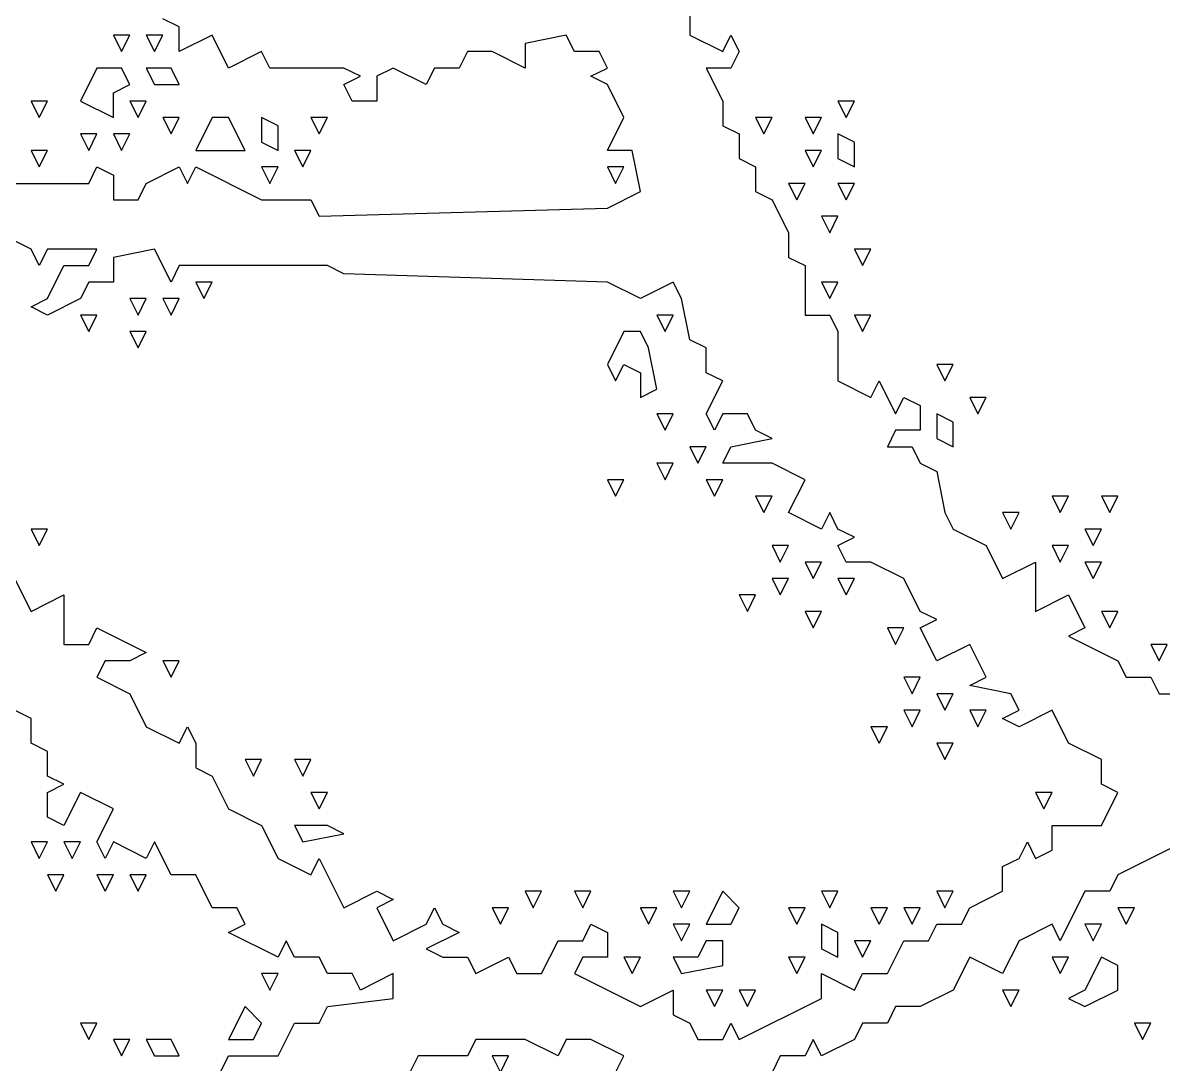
# Model space of a CAD drawing. Extents: x 2 to 124, y 0 to 170.
# Drawn here: x 51.35 to 62.5, y 83.31 to 93.49 of the extents above; entities that cross this region are included whole.
import ezdxf

# ---------------------------------------------------------------- set-up
doc = ezdxf.new("R2010")
doc.units = 0
doc.layers.add('Layer0', color=7, linetype='Continuous')

msp = doc.modelspace()

# ---------------------------------------------------------------- linework, layer by layer
at = {"layer": 'Layer0', "color": 5, "linetype": 'CONTINUOUS'}
for p, q in [((57.87405, 93.61269, 0.1), (57.87405, 93.37121, 0.1)), ((52.88352, 93.4517, 0.1), (52.72254, 93.5322, 0.1)), ((52.88352, 93.21023, 0.1), (52.88352, 93.4517, 0.1)), ((52.23958, 93.37121, 0.1), (52.32008, 93.21023, 0.1)), ((52.40057, 93.37121, 0.1), (52.23958, 93.37121, 0.1)), ((52.32008, 93.21023, 0.1), (52.40057, 93.37121, 0.1)), ((52.56155, 93.37121, 0.1), (52.64205, 93.21023, 0.1)), ((52.72254, 93.37121, 0.1), (52.56155, 93.37121, 0.1)), ((52.64205, 93.21023, 0.1), (52.72254, 93.37121, 0.1)), ((53.20549, 93.37121, 0.1), (52.88352, 93.21023, 0.1)), ((53.36648, 93.04924, 0.1), (53.20549, 93.37121, 0.1)), ((56.66667, 93.37121, 0.1), (56.2642, 93.29072, 0.1)), ((56.74716, 93.21023, 0.1), (56.66667, 93.37121, 0.1)), ((57.87405, 93.37121, 0.1), (58.19602, 93.21023, 0.1)), ((58.19602, 93.21023, 0.1), (58.27652, 93.37121, 0.1)), ((58.27652, 93.37121, 0.1), (58.35701, 93.21023, 0.1)), ((53.68845, 93.21023, 0.1), (53.36648, 93.04924, 0.1)), ((53.76894, 93.04924, 0.1), (53.68845, 93.21023, 0.1)), ((55.70076, 93.21023, 0.1), (55.62027, 93.04924, 0.1)), ((55.94223, 93.21023, 0.1), (55.70076, 93.21023, 0.1)), ((56.2642, 93.04924, 0.1), (55.94223, 93.21023, 0.1)), ((56.2642, 93.29072, 0.1), (56.2642, 93.04924, 0.1)), ((56.98864, 93.21023, 0.1), (56.74716, 93.21023, 0.1)), ((57.06913, 93.04924, 0.1), (56.98864, 93.21023, 0.1)), ((58.35701, 93.21023, 0.1), (58.27652, 93.04924, 0.1)), ((52.0786, 93.04924, 0.1), (51.91761, 92.72727, 0.1)), ((52.32008, 93.04924, 0.1), (52.0786, 93.04924, 0.1)), ((52.40057, 92.88826, 0.1), (52.32008, 93.04924, 0.1)), ((52.56155, 93.04924, 0.1), (52.64205, 92.88826, 0.1)), ((52.80303, 93.04924, 0.1), (52.56155, 93.04924, 0.1)), ((52.88352, 92.88826, 0.1), (52.80303, 93.04924, 0.1)), ((54.49337, 93.04924, 0.1), (53.76894, 93.04924, 0.1)), ((54.65436, 92.96875, 0.1), (54.49337, 93.04924, 0.1)), ((54.97633, 93.04924, 0.1), (54.81534, 92.96875, 0.1)), ((55.2983, 92.88826, 0.1), (54.97633, 93.04924, 0.1)), ((55.37879, 93.04924, 0.1), (55.2983, 92.88826, 0.1)), ((55.62027, 93.04924, 0.1), (55.37879, 93.04924, 0.1)), ((56.90814, 92.96875, 0.1), (57.06913, 93.04924, 0.1)), ((58.27652, 93.04924, 0.1), (58.03504, 93.04924, 0.1)), ((58.03504, 93.04924, 0.1), (58.19602, 92.72727, 0.1)), ((52.23958, 92.80777, 0.1), (52.40057, 92.88826, 0.1)), ((52.64205, 92.88826, 0.1), (52.88352, 92.88826, 0.1)), ((54.49337, 92.88826, 0.1), (54.65436, 92.96875, 0.1)), ((54.57386, 92.72727, 0.1), (54.49337, 92.88826, 0.1)), ((54.81534, 92.96875, 0.1), (54.81534, 92.72727, 0.1)), ((57.06913, 92.88826, 0.1), (56.90814, 92.96875, 0.1)), ((57.23011, 92.56629, 0.1), (57.06913, 92.88826, 0.1)), ((52.23958, 92.56629, 0.1), (52.23958, 92.80777, 0.1)), ((51.43466, 92.72727, 0.1), (51.51515, 92.56629, 0.1)), ((51.59564, 92.72727, 0.1), (51.43466, 92.72727, 0.1)), ((51.51515, 92.56629, 0.1), (51.59564, 92.72727, 0.1)), ((51.91761, 92.72727, 0.1), (52.23958, 92.56629, 0.1)), ((52.40057, 92.72727, 0.1), (52.48106, 92.56629, 0.1)), ((52.56155, 92.72727, 0.1), (52.40057, 92.72727, 0.1)), ((52.48106, 92.56629, 0.1), (52.56155, 92.72727, 0.1)), ((54.81534, 92.72727, 0.1), (54.57386, 92.72727, 0.1)), ((58.19602, 92.72727, 0.1), (58.19602, 92.4858, 0.1)), ((59.32292, 92.72727, 0.1), (59.40341, 92.56629, 0.1)), ((59.4839, 92.72727, 0.1), (59.32292, 92.72727, 0.1)), ((59.40341, 92.56629, 0.1), (59.4839, 92.72727, 0.1)), ((52.72254, 92.56629, 0.1), (52.80303, 92.4053, 0.1)), ((52.88352, 92.56629, 0.1), (52.72254, 92.56629, 0.1)), ((52.80303, 92.4053, 0.1), (52.88352, 92.56629, 0.1)), ((53.20549, 92.56629, 0.1), (53.04451, 92.24432, 0.1)), ((53.36648, 92.56629, 0.1), (53.20549, 92.56629, 0.1)), ((53.52746, 92.24432, 0.1), (53.36648, 92.56629, 0.1)), ((53.68845, 92.56629, 0.1), (53.68845, 92.32481, 0.1)), ((53.84943, 92.4858, 0.1), (53.68845, 92.56629, 0.1)), ((54.1714, 92.56629, 0.1), (54.25189, 92.4053, 0.1)), ((54.33239, 92.56629, 0.1), (54.1714, 92.56629, 0.1)), ((54.25189, 92.4053, 0.1), (54.33239, 92.56629, 0.1)), ((57.06913, 92.24432, 0.1), (57.23011, 92.56629, 0.1)), ((58.51799, 92.56629, 0.1), (58.59848, 92.4053, 0.1)), ((58.67898, 92.56629, 0.1), (58.51799, 92.56629, 0.1)), ((58.59848, 92.4053, 0.1), (58.67898, 92.56629, 0.1)), ((59.00095, 92.56629, 0.1), (59.08144, 92.4053, 0.1)), ((59.16193, 92.56629, 0.1), (59.00095, 92.56629, 0.1)), ((59.08144, 92.4053, 0.1), (59.16193, 92.56629, 0.1)), ((53.84943, 92.24432, 0.1), (53.84943, 92.4858, 0.1)), ((58.19602, 92.4858, 0.1), (58.35701, 92.4053, 0.1)), ((51.91761, 92.4053, 0.1), (51.99811, 92.24432, 0.1)), ((52.0786, 92.4053, 0.1), (51.91761, 92.4053, 0.1)), ((51.99811, 92.24432, 0.1), (52.0786, 92.4053, 0.1)), ((52.23958, 92.4053, 0.1), (52.32008, 92.24432, 0.1)), ((52.40057, 92.4053, 0.1), (52.23958, 92.4053, 0.1)), ((52.32008, 92.24432, 0.1), (52.40057, 92.4053, 0.1)), ((53.68845, 92.32481, 0.1), (53.84943, 92.24432, 0.1)), ((58.35701, 92.4053, 0.1), (58.35701, 92.16383, 0.1)), ((59.32292, 92.4053, 0.1), (59.32292, 92.16383, 0.1)), ((59.4839, 92.32481, 0.1), (59.32292, 92.4053, 0.1)), ((59.4839, 92.08333, 0.1), (59.4839, 92.32481, 0.1)), ((51.43466, 92.24432, 0.1), (51.51515, 92.08333, 0.1)), ((51.59564, 92.24432, 0.1), (51.43466, 92.24432, 0.1)), ((51.51515, 92.08333, 0.1), (51.59564, 92.24432, 0.1)), ((53.04451, 92.24432, 0.1), (53.52746, 92.24432, 0.1)), ((54.01042, 92.24432, 0.1), (54.09091, 92.08333, 0.1)), ((54.1714, 92.24432, 0.1), (54.01042, 92.24432, 0.1)), ((54.09091, 92.08333, 0.1), (54.1714, 92.24432, 0.1)), ((57.31061, 92.24432, 0.1), (57.06913, 92.24432, 0.1)), ((57.3911, 91.84186, 0.1), (57.31061, 92.24432, 0.1)), ((59.00095, 92.24432, 0.1), (59.08144, 92.08333, 0.1)), ((59.16193, 92.24432, 0.1), (59.00095, 92.24432, 0.1)), ((59.08144, 92.08333, 0.1), (59.16193, 92.24432, 0.1)), ((58.35701, 92.16383, 0.1), (58.51799, 92.08333, 0.1)), ((59.32292, 92.16383, 0.1), (59.4839, 92.08333, 0.1)), ((51.99811, 91.92235, 0.1), (52.0786, 92.08333, 0.1)), ((52.0786, 92.08333, 0.1), (52.23958, 92.00284, 0.1)), ((52.23958, 92.00284, 0.1), (52.23958, 91.76136, 0.1)), ((52.56155, 91.92235, 0.1), (52.88352, 92.08333, 0.1)), ((52.88352, 92.08333, 0.1), (52.96402, 91.92235, 0.1)), ((52.96402, 91.92235, 0.1), (53.04451, 92.08333, 0.1)), ((53.04451, 92.08333, 0.1), (53.68845, 91.76136, 0.1)), ((53.68845, 92.08333, 0.1), (53.76894, 91.92235, 0.1)), ((53.84943, 92.08333, 0.1), (53.68845, 92.08333, 0.1)), ((53.76894, 91.92235, 0.1), (53.84943, 92.08333, 0.1)), ((57.06913, 92.08333, 0.1), (57.14962, 91.92235, 0.1)), ((57.23011, 92.08333, 0.1), (57.06913, 92.08333, 0.1)), ((57.14962, 91.92235, 0.1), (57.23011, 92.08333, 0.1)), ((58.51799, 92.08333, 0.1), (58.51799, 91.84186, 0.1)), ((51.0322, 91.92235, 0.1), (51.99811, 91.92235, 0.1)), ((52.48106, 91.76136, 0.1), (52.56155, 91.92235, 0.1)), ((58.83996, 91.92235, 0.1), (58.92045, 91.76136, 0.1)), ((59.00095, 91.92235, 0.1), (58.83996, 91.92235, 0.1)), ((58.92045, 91.76136, 0.1), (59.00095, 91.92235, 0.1)), ((59.32292, 91.92235, 0.1), (59.40341, 91.76136, 0.1)), ((59.4839, 91.92235, 0.1), (59.32292, 91.92235, 0.1)), ((59.40341, 91.76136, 0.1), (59.4839, 91.92235, 0.1)), ((52.23958, 91.76136, 0.1), (52.48106, 91.76136, 0.1)), ((53.68845, 91.76136, 0.1), (54.1714, 91.76136, 0.1)), ((54.1714, 91.76136, 0.1), (54.25189, 91.60038, 0.1)), ((57.06913, 91.68087, 0.1), (57.3911, 91.84186, 0.1)), ((58.51799, 91.84186, 0.1), (58.67898, 91.76136, 0.1)), ((58.67898, 91.76136, 0.1), (58.83996, 91.43939, 0.1)), ((54.25189, 91.60038, 0.1), (57.06913, 91.68087, 0.1)), ((59.16193, 91.60038, 0.1), (59.24242, 91.43939, 0.1)), ((59.32292, 91.60038, 0.1), (59.16193, 91.60038, 0.1)), ((59.24242, 91.43939, 0.1), (59.32292, 91.60038, 0.1)), ((51.43466, 91.27841, 0.1), (51.11269, 91.43939, 0.1)), ((58.83996, 91.43939, 0.1), (58.83996, 91.19792, 0.1)), ((51.51515, 91.11742, 0.1), (51.43466, 91.27841, 0.1)), ((51.59564, 91.27841, 0.1), (51.51515, 91.11742, 0.1)), ((52.0786, 91.27841, 0.1), (51.59564, 91.27841, 0.1)), ((51.99811, 91.11742, 0.1), (52.0786, 91.27841, 0.1)), ((52.64205, 91.27841, 0.1), (52.23958, 91.19792, 0.1)), ((52.23958, 91.19792, 0.1), (52.23958, 90.95644, 0.1)), ((52.80303, 90.95644, 0.1), (52.64205, 91.27841, 0.1)), ((58.83996, 91.19792, 0.1), (59.00095, 91.11742, 0.1)), ((59.4839, 91.27841, 0.1), (59.56439, 91.11742, 0.1)), ((59.64489, 91.27841, 0.1), (59.4839, 91.27841, 0.1)), ((59.56439, 91.11742, 0.1), (59.64489, 91.27841, 0.1)), ((51.59564, 90.79545, 0.1), (51.75663, 91.11742, 0.1)), ((51.75663, 91.11742, 0.1), (51.99811, 91.11742, 0.1)), ((52.88352, 91.11742, 0.1), (52.80303, 90.95644, 0.1)), ((54.33239, 91.11742, 0.1), (52.88352, 91.11742, 0.1)), ((54.49337, 91.03693, 0.1), (54.33239, 91.11742, 0.1)), ((59.00095, 91.11742, 0.1), (59.00095, 90.63447, 0.1)), ((57.06913, 90.95644, 0.1), (54.49337, 91.03693, 0.1)), ((51.99811, 90.95644, 0.1), (51.91761, 90.79545, 0.1)), ((52.23958, 90.95644, 0.1), (51.99811, 90.95644, 0.1)), ((53.04451, 90.95644, 0.1), (53.125, 90.79545, 0.1)), ((53.20549, 90.95644, 0.1), (53.04451, 90.95644, 0.1)), ((53.125, 90.79545, 0.1), (53.20549, 90.95644, 0.1)), ((57.3911, 90.79545, 0.1), (57.06913, 90.95644, 0.1)), ((57.71307, 90.95644, 0.1), (57.3911, 90.79545, 0.1)), ((57.79356, 90.79545, 0.1), (57.71307, 90.95644, 0.1)), ((59.16193, 90.95644, 0.1), (59.24242, 90.79545, 0.1)), ((59.32292, 90.95644, 0.1), (59.16193, 90.95644, 0.1)), ((59.24242, 90.79545, 0.1), (59.32292, 90.95644, 0.1)), ((51.43466, 90.71496, 0.1), (51.59564, 90.79545, 0.1)), ((51.91761, 90.79545, 0.1), (51.59564, 90.63447, 0.1)), ((52.40057, 90.79545, 0.1), (52.48106, 90.63447, 0.1)), ((52.56155, 90.79545, 0.1), (52.40057, 90.79545, 0.1)), ((52.48106, 90.63447, 0.1), (52.56155, 90.79545, 0.1)), ((52.72254, 90.79545, 0.1), (52.80303, 90.63447, 0.1)), ((52.88352, 90.79545, 0.1), (52.72254, 90.79545, 0.1)), ((52.80303, 90.63447, 0.1), (52.88352, 90.79545, 0.1)), ((57.87405, 90.39299, 0.1), (57.79356, 90.79545, 0.1)), ((51.59564, 90.63447, 0.1), (51.43466, 90.71496, 0.1)), ((51.91761, 90.63447, 0.1), (51.99811, 90.47348, 0.1)), ((52.0786, 90.63447, 0.1), (51.91761, 90.63447, 0.1)), ((51.99811, 90.47348, 0.1), (52.0786, 90.63447, 0.1)), ((57.55208, 90.63447, 0.1), (57.63258, 90.47348, 0.1)), ((57.71307, 90.63447, 0.1), (57.55208, 90.63447, 0.1)), ((57.63258, 90.47348, 0.1), (57.71307, 90.63447, 0.1)), ((59.00095, 90.63447, 0.1), (59.24242, 90.63447, 0.1)), ((59.24242, 90.63447, 0.1), (59.32292, 90.47348, 0.1)), ((59.4839, 90.63447, 0.1), (59.56439, 90.47348, 0.1)), ((59.64489, 90.63447, 0.1), (59.4839, 90.63447, 0.1)), ((59.56439, 90.47348, 0.1), (59.64489, 90.63447, 0.1)), ((52.40057, 90.47348, 0.1), (52.48106, 90.3125, 0.1)), ((52.56155, 90.47348, 0.1), (52.40057, 90.47348, 0.1)), ((52.48106, 90.3125, 0.1), (52.56155, 90.47348, 0.1)), ((57.23011, 90.47348, 0.1), (57.06913, 90.15152, 0.1)), ((57.3911, 90.47348, 0.1), (57.23011, 90.47348, 0.1)), ((57.47159, 90.3125, 0.1), (57.3911, 90.47348, 0.1)), ((59.32292, 90.47348, 0.1), (59.32292, 89.99053, 0.1)), ((57.55208, 89.91004, 0.1), (57.47159, 90.3125, 0.1)), ((58.03504, 90.3125, 0.1), (57.87405, 90.39299, 0.1)), ((58.03504, 90.07102, 0.1), (58.03504, 90.3125, 0.1)), ((57.06913, 90.15152, 0.1), (57.14962, 89.99053, 0.1)), ((57.14962, 89.99053, 0.1), (57.23011, 90.15152, 0.1)), ((57.23011, 90.15152, 0.1), (57.3911, 90.07102, 0.1)), ((60.28883, 90.15152, 0.1), (60.36932, 89.99053, 0.1)), ((60.44981, 90.15152, 0.1), (60.28883, 90.15152, 0.1)), ((60.36932, 89.99053, 0.1), (60.44981, 90.15152, 0.1)), ((57.3911, 90.07102, 0.1), (57.3911, 89.82955, 0.1)), ((58.19602, 89.99053, 0.1), (58.03504, 90.07102, 0.1)), ((58.03504, 89.66856, 0.1), (58.19602, 89.99053, 0.1)), ((59.32292, 89.99053, 0.1), (59.64489, 89.82955, 0.1)), ((59.64489, 89.82955, 0.1), (59.72538, 89.99053, 0.1)), ((59.72538, 89.99053, 0.1), (59.88636, 89.66856, 0.1)), ((57.3911, 89.82955, 0.1), (57.55208, 89.91004, 0.1)), ((59.88636, 89.66856, 0.1), (59.96686, 89.82955, 0.1)), ((59.96686, 89.82955, 0.1), (60.12784, 89.74905, 0.1)), ((60.12784, 89.74905, 0.1), (60.12784, 89.50758, 0.1)), ((60.6108, 89.82955, 0.1), (60.69129, 89.66856, 0.1)), ((60.77178, 89.82955, 0.1), (60.6108, 89.82955, 0.1)), ((60.69129, 89.66856, 0.1), (60.77178, 89.82955, 0.1)), ((57.55208, 89.66856, 0.1), (57.63258, 89.50758, 0.1)), ((57.71307, 89.66856, 0.1), (57.55208, 89.66856, 0.1)), ((57.63258, 89.50758, 0.1), (57.71307, 89.66856, 0.1)), ((58.11553, 89.50758, 0.1), (58.03504, 89.66856, 0.1)), ((58.19602, 89.66856, 0.1), (58.11553, 89.50758, 0.1)), ((58.4375, 89.66856, 0.1), (58.19602, 89.66856, 0.1)), ((58.51799, 89.50758, 0.1), (58.4375, 89.66856, 0.1)), ((60.28883, 89.66856, 0.1), (60.28883, 89.42708, 0.1)), ((60.44981, 89.58807, 0.1), (60.28883, 89.66856, 0.1)), ((60.44981, 89.34659, 0.1), (60.44981, 89.58807, 0.1)), ((58.27652, 89.34659, 0.1), (58.67898, 89.42708, 0.1)), ((58.67898, 89.42708, 0.1), (58.51799, 89.50758, 0.1)), ((59.88636, 89.50758, 0.1), (59.80587, 89.34659, 0.1)), ((60.12784, 89.50758, 0.1), (59.88636, 89.50758, 0.1)), ((60.28883, 89.42708, 0.1), (60.44981, 89.34659, 0.1)), ((57.87405, 89.34659, 0.1), (57.95455, 89.18561, 0.1)), ((58.03504, 89.34659, 0.1), (57.87405, 89.34659, 0.1)), ((57.95455, 89.18561, 0.1), (58.03504, 89.34659, 0.1)), ((58.19602, 89.18561, 0.1), (58.27652, 89.34659, 0.1)), ((59.80587, 89.34659, 0.1), (60.04735, 89.34659, 0.1)), ((60.04735, 89.34659, 0.1), (60.12784, 89.18561, 0.1)), ((57.55208, 89.18561, 0.1), (57.63258, 89.02462, 0.1)), ((57.71307, 89.18561, 0.1), (57.55208, 89.18561, 0.1)), ((57.63258, 89.02462, 0.1), (57.71307, 89.18561, 0.1)), ((58.67898, 89.18561, 0.1), (58.19602, 89.18561, 0.1)), ((59.00095, 89.02462, 0.1), (58.67898, 89.18561, 0.1)), ((60.12784, 89.18561, 0.1), (60.28883, 89.10511, 0.1)), ((60.28883, 89.10511, 0.1), (60.36932, 88.70265, 0.1)), ((57.06913, 89.02462, 0.1), (57.14962, 88.86364, 0.1)), ((57.23011, 89.02462, 0.1), (57.06913, 89.02462, 0.1)), ((57.14962, 88.86364, 0.1), (57.23011, 89.02462, 0.1)), ((58.03504, 89.02462, 0.1), (58.11553, 88.86364, 0.1)), ((58.19602, 89.02462, 0.1), (58.03504, 89.02462, 0.1)), ((58.11553, 88.86364, 0.1), (58.19602, 89.02462, 0.1)), ((58.83996, 88.70265, 0.1), (59.00095, 89.02462, 0.1)), ((58.51799, 88.86364, 0.1), (58.59848, 88.70265, 0.1)), ((58.67898, 88.86364, 0.1), (58.51799, 88.86364, 0.1)), ((58.59848, 88.70265, 0.1), (58.67898, 88.86364, 0.1)), ((61.41572, 88.86364, 0.1), (61.49621, 88.70265, 0.1)), ((61.5767, 88.86364, 0.1), (61.41572, 88.86364, 0.1)), ((61.49621, 88.70265, 0.1), (61.5767, 88.86364, 0.1)), ((61.89867, 88.86364, 0.1), (61.97917, 88.70265, 0.1)), ((62.05966, 88.86364, 0.1), (61.89867, 88.86364, 0.1)), ((61.97917, 88.70265, 0.1), (62.05966, 88.86364, 0.1)), ((59.16193, 88.54167, 0.1), (58.83996, 88.70265, 0.1)), ((59.24242, 88.70265, 0.1), (59.16193, 88.54167, 0.1)), ((59.32292, 88.54167, 0.1), (59.24242, 88.70265, 0.1)), ((60.36932, 88.70265, 0.1), (60.44981, 88.54167, 0.1)), ((60.93277, 88.70265, 0.1), (61.01326, 88.54167, 0.1)), ((61.09375, 88.70265, 0.1), (60.93277, 88.70265, 0.1)), ((61.01326, 88.54167, 0.1), (61.09375, 88.70265, 0.1)), ((51.43466, 88.54167, 0.1), (51.51515, 88.38068, 0.1)), ((51.59564, 88.54167, 0.1), (51.43466, 88.54167, 0.1)), ((51.51515, 88.38068, 0.1), (51.59564, 88.54167, 0.1)), ((59.4839, 88.46117, 0.1), (59.32292, 88.54167, 0.1)), ((60.44981, 88.54167, 0.1), (60.77178, 88.38068, 0.1)), ((61.73769, 88.54167, 0.1), (61.81818, 88.38068, 0.1)), ((61.89867, 88.54167, 0.1), (61.73769, 88.54167, 0.1)), ((61.81818, 88.38068, 0.1), (61.89867, 88.54167, 0.1)), ((59.32292, 88.38068, 0.1), (59.4839, 88.46117, 0.1)), ((58.67898, 88.38068, 0.1), (58.75947, 88.2197, 0.1)), ((58.83996, 88.38068, 0.1), (58.67898, 88.38068, 0.1)), ((58.75947, 88.2197, 0.1), (58.83996, 88.38068, 0.1)), ((59.40341, 88.2197, 0.1), (59.32292, 88.38068, 0.1)), ((60.77178, 88.38068, 0.1), (60.93277, 88.05871, 0.1)), ((61.41572, 88.38068, 0.1), (61.49621, 88.2197, 0.1)), ((61.5767, 88.38068, 0.1), (61.41572, 88.38068, 0.1)), ((61.49621, 88.2197, 0.1), (61.5767, 88.38068, 0.1)), ((59.00095, 88.2197, 0.1), (59.08144, 88.05871, 0.1)), ((59.16193, 88.2197, 0.1), (59.00095, 88.2197, 0.1)), ((59.08144, 88.05871, 0.1), (59.16193, 88.2197, 0.1)), ((59.64489, 88.2197, 0.1), (59.40341, 88.2197, 0.1)), ((59.96686, 88.05871, 0.1), (59.64489, 88.2197, 0.1)), ((60.93277, 88.05871, 0.1), (61.25473, 88.2197, 0.1)), ((61.25473, 88.2197, 0.1), (61.25473, 87.73674, 0.1)), ((61.73769, 88.2197, 0.1), (61.81818, 88.05871, 0.1)), ((61.89867, 88.2197, 0.1), (61.73769, 88.2197, 0.1)), ((61.81818, 88.05871, 0.1), (61.89867, 88.2197, 0.1)), ((51.27367, 88.05871, 0.1), (51.43466, 87.73674, 0.1)), ((58.67898, 88.05871, 0.1), (58.75947, 87.89773, 0.1)), ((58.83996, 88.05871, 0.1), (58.67898, 88.05871, 0.1)), ((58.75947, 87.89773, 0.1), (58.83996, 88.05871, 0.1)), ((59.32292, 88.05871, 0.1), (59.40341, 87.89773, 0.1)), ((59.4839, 88.05871, 0.1), (59.32292, 88.05871, 0.1)), ((59.40341, 87.89773, 0.1), (59.4839, 88.05871, 0.1)), ((60.12784, 87.73674, 0.1), (59.96686, 88.05871, 0.1)), ((51.43466, 87.73674, 0.1), (51.75663, 87.89773, 0.1)), ((51.75663, 87.89773, 0.1), (51.75663, 87.41477, 0.1)), ((58.35701, 87.89773, 0.1), (58.4375, 87.73674, 0.1)), ((58.51799, 87.89773, 0.1), (58.35701, 87.89773, 0.1)), ((58.4375, 87.73674, 0.1), (58.51799, 87.89773, 0.1)), ((61.25473, 87.73674, 0.1), (61.5767, 87.89773, 0.1)), ((61.5767, 87.89773, 0.1), (61.73769, 87.57576, 0.1)), ((59.00095, 87.73674, 0.1), (59.08144, 87.57576, 0.1)), ((59.16193, 87.73674, 0.1), (59.00095, 87.73674, 0.1)), ((59.08144, 87.57576, 0.1), (59.16193, 87.73674, 0.1)), ((60.28883, 87.65625, 0.1), (60.12784, 87.73674, 0.1)), ((61.89867, 87.73674, 0.1), (61.97917, 87.57576, 0.1)), ((62.05966, 87.73674, 0.1), (61.89867, 87.73674, 0.1)), ((61.97917, 87.57576, 0.1), (62.05966, 87.73674, 0.1)), ((60.12784, 87.57576, 0.1), (60.28883, 87.65625, 0.1)), ((51.99811, 87.41477, 0.1), (52.0786, 87.57576, 0.1)), ((52.0786, 87.57576, 0.1), (52.56155, 87.33428, 0.1)), ((59.80587, 87.57576, 0.1), (59.88636, 87.41477, 0.1)), ((59.96686, 87.57576, 0.1), (59.80587, 87.57576, 0.1)), ((59.88636, 87.41477, 0.1), (59.96686, 87.57576, 0.1)), ((60.28883, 87.25379, 0.1), (60.12784, 87.57576, 0.1)), ((61.73769, 87.57576, 0.1), (61.5767, 87.49527, 0.1)), ((51.75663, 87.41477, 0.1), (51.99811, 87.41477, 0.1)), ((60.6108, 87.41477, 0.1), (60.28883, 87.25379, 0.1)), ((60.77178, 87.0928, 0.1), (60.6108, 87.41477, 0.1)), ((61.5767, 87.49527, 0.1), (62.05966, 87.25379, 0.1)), ((62.38163, 87.41477, 0.1), (62.46212, 87.25379, 0.1)), ((62.54261, 87.41477, 0.1), (62.38163, 87.41477, 0.1)), ((62.46212, 87.25379, 0.1), (62.54261, 87.41477, 0.1)), ((52.56155, 87.33428, 0.1), (52.40057, 87.25379, 0.1)), ((52.15909, 87.25379, 0.1), (52.0786, 87.0928, 0.1)), ((52.40057, 87.25379, 0.1), (52.15909, 87.25379, 0.1)), ((52.72254, 87.25379, 0.1), (52.80303, 87.0928, 0.1)), ((52.88352, 87.25379, 0.1), (52.72254, 87.25379, 0.1)), ((52.80303, 87.0928, 0.1), (52.88352, 87.25379, 0.1)), ((62.05966, 87.25379, 0.1), (62.14015, 87.0928, 0.1)), ((52.0786, 87.0928, 0.1), (52.40057, 86.93182, 0.1)), ((59.96686, 87.0928, 0.1), (60.04735, 86.93182, 0.1)), ((60.12784, 87.0928, 0.1), (59.96686, 87.0928, 0.1)), ((60.04735, 86.93182, 0.1), (60.12784, 87.0928, 0.1)), ((60.6108, 87.01231, 0.1), (60.77178, 87.0928, 0.1)), ((62.14015, 87.0928, 0.1), (62.38163, 87.0928, 0.1)), ((62.38163, 87.0928, 0.1), (62.46212, 86.93182, 0.1)), ((61.01326, 86.93182, 0.1), (60.6108, 87.01231, 0.1)), ((52.40057, 86.93182, 0.1), (52.56155, 86.60985, 0.1)), ((60.28883, 86.93182, 0.1), (60.36932, 86.77083, 0.1)), ((60.44981, 86.93182, 0.1), (60.28883, 86.93182, 0.1)), ((60.36932, 86.77083, 0.1), (60.44981, 86.93182, 0.1)), ((61.09375, 86.77083, 0.1), (61.01326, 86.93182, 0.1)), ((62.46212, 86.93182, 0.1), (62.7036, 86.93182, 0.1)), ((51.43466, 86.69034, 0.1), (51.27367, 86.77083, 0.1)), ((59.96686, 86.77083, 0.1), (60.04735, 86.60985, 0.1)), ((60.12784, 86.77083, 0.1), (59.96686, 86.77083, 0.1)), ((60.04735, 86.60985, 0.1), (60.12784, 86.77083, 0.1)), ((60.6108, 86.77083, 0.1), (60.69129, 86.60985, 0.1)), ((60.77178, 86.77083, 0.1), (60.6108, 86.77083, 0.1)), ((60.69129, 86.60985, 0.1), (60.77178, 86.77083, 0.1)), ((60.93277, 86.69034, 0.1), (61.09375, 86.77083, 0.1)), ((61.41572, 86.77083, 0.1), (61.09375, 86.60985, 0.1)), ((61.5767, 86.44886, 0.1), (61.41572, 86.77083, 0.1)), ((51.43466, 86.44886, 0.1), (51.43466, 86.69034, 0.1)), ((61.09375, 86.60985, 0.1), (60.93277, 86.69034, 0.1)), ((52.56155, 86.60985, 0.1), (52.88352, 86.44886, 0.1)), ((52.88352, 86.44886, 0.1), (52.96402, 86.60985, 0.1)), ((52.96402, 86.60985, 0.1), (53.04451, 86.44886, 0.1)), ((59.64489, 86.60985, 0.1), (59.72538, 86.44886, 0.1)), ((59.80587, 86.60985, 0.1), (59.64489, 86.60985, 0.1)), ((59.72538, 86.44886, 0.1), (59.80587, 86.60985, 0.1)), ((51.59564, 86.36837, 0.1), (51.43466, 86.44886, 0.1)), ((53.04451, 86.44886, 0.1), (53.04451, 86.20739, 0.1)), ((60.28883, 86.44886, 0.1), (60.36932, 86.28788, 0.1)), ((60.44981, 86.44886, 0.1), (60.28883, 86.44886, 0.1)), ((60.36932, 86.28788, 0.1), (60.44981, 86.44886, 0.1)), ((61.89867, 86.28788, 0.1), (61.5767, 86.44886, 0.1)), ((51.59564, 86.12689, 0.1), (51.59564, 86.36837, 0.1)), ((53.52746, 86.28788, 0.1), (53.60795, 86.12689, 0.1)), ((53.68845, 86.28788, 0.1), (53.52746, 86.28788, 0.1)), ((53.60795, 86.12689, 0.1), (53.68845, 86.28788, 0.1)), ((54.01042, 86.28788, 0.1), (54.09091, 86.12689, 0.1)), ((54.1714, 86.28788, 0.1), (54.01042, 86.28788, 0.1)), ((54.09091, 86.12689, 0.1), (54.1714, 86.28788, 0.1)), ((61.89867, 86.0464, 0.1), (61.89867, 86.28788, 0.1)), ((53.04451, 86.20739, 0.1), (53.20549, 86.12689, 0.1)), ((51.75663, 86.0464, 0.1), (51.59564, 86.12689, 0.1)), ((53.20549, 86.12689, 0.1), (53.36648, 85.80492, 0.1)), ((51.59564, 85.96591, 0.1), (51.75663, 86.0464, 0.1)), ((51.59564, 85.72443, 0.1), (51.59564, 85.96591, 0.1)), ((51.91761, 85.96591, 0.1), (51.75663, 85.64394, 0.1)), ((52.23958, 85.80492, 0.1), (51.91761, 85.96591, 0.1)), ((54.1714, 85.96591, 0.1), (54.25189, 85.80492, 0.1)), ((54.33239, 85.96591, 0.1), (54.1714, 85.96591, 0.1)), ((54.25189, 85.80492, 0.1), (54.33239, 85.96591, 0.1)), ((61.25473, 85.96591, 0.1), (61.33523, 85.80492, 0.1)), ((61.41572, 85.96591, 0.1), (61.25473, 85.96591, 0.1)), ((61.33523, 85.80492, 0.1), (61.41572, 85.96591, 0.1)), ((62.05966, 85.96591, 0.1), (61.89867, 86.0464, 0.1)), ((61.89867, 85.64394, 0.1), (62.05966, 85.96591, 0.1)), ((52.0786, 85.48295, 0.1), (52.23958, 85.80492, 0.1)), ((53.36648, 85.80492, 0.1), (53.68845, 85.64394, 0.1)), ((51.75663, 85.64394, 0.1), (51.59564, 85.72443, 0.1)), ((53.68845, 85.64394, 0.1), (53.84943, 85.32197, 0.1)), ((54.01042, 85.64394, 0.1), (54.09091, 85.48295, 0.1)), ((54.33239, 85.64394, 0.1), (54.01042, 85.64394, 0.1)), ((54.49337, 85.56345, 0.1), (54.33239, 85.64394, 0.1)), ((61.41572, 85.40246, 0.1), (61.41572, 85.64394, 0.1)), ((61.41572, 85.64394, 0.1), (61.89867, 85.64394, 0.1)), ((54.09091, 85.48295, 0.1), (54.49337, 85.56345, 0.1)), ((51.43466, 85.48295, 0.1), (51.51515, 85.32197, 0.1)), ((51.59564, 85.48295, 0.1), (51.43466, 85.48295, 0.1)), ((51.51515, 85.32197, 0.1), (51.59564, 85.48295, 0.1)), ((51.75663, 85.48295, 0.1), (51.83712, 85.32197, 0.1)), ((51.91761, 85.48295, 0.1), (51.75663, 85.48295, 0.1)), ((51.83712, 85.32197, 0.1), (51.91761, 85.48295, 0.1)), ((52.15909, 85.32197, 0.1), (52.0786, 85.48295, 0.1)), ((52.23958, 85.48295, 0.1), (52.15909, 85.32197, 0.1)), ((52.56155, 85.32197, 0.1), (52.23958, 85.48295, 0.1)), ((52.64205, 85.48295, 0.1), (52.56155, 85.32197, 0.1)), ((52.80303, 85.16098, 0.1), (52.64205, 85.48295, 0.1)), ((61.09375, 85.32197, 0.1), (61.17424, 85.48295, 0.1)), ((61.17424, 85.48295, 0.1), (61.25473, 85.32197, 0.1)), ((61.25473, 85.32197, 0.1), (61.41572, 85.40246, 0.1)), ((62.7036, 85.48295, 0.1), (62.05966, 85.16098, 0.1)), ((53.84943, 85.32197, 0.1), (54.1714, 85.16098, 0.1)), ((54.1714, 85.16098, 0.1), (54.25189, 85.32197, 0.1)), ((54.25189, 85.32197, 0.1), (54.49337, 84.83902, 0.1)), ((60.93277, 85.24148, 0.1), (61.09375, 85.32197, 0.1)), ((60.93277, 85, 0.1), (60.93277, 85.24148, 0.1)), ((51.59564, 85.16098, 0.1), (51.67614, 85, 0.1)), ((51.75663, 85.16098, 0.1), (51.59564, 85.16098, 0.1)), ((51.67614, 85, 0.1), (51.75663, 85.16098, 0.1)), ((52.0786, 85.16098, 0.1), (52.15909, 85, 0.1)), ((52.23958, 85.16098, 0.1), (52.0786, 85.16098, 0.1)), ((52.15909, 85, 0.1), (52.23958, 85.16098, 0.1)), ((52.40057, 85.16098, 0.1), (52.48106, 85, 0.1)), ((52.56155, 85.16098, 0.1), (52.40057, 85.16098, 0.1)), ((52.48106, 85, 0.1), (52.56155, 85.16098, 0.1)), ((53.04451, 85.16098, 0.1), (52.80303, 85.16098, 0.1)), ((53.20549, 84.83902, 0.1), (53.04451, 85.16098, 0.1)), ((62.05966, 85.16098, 0.1), (61.97917, 85, 0.1)), ((54.49337, 84.83902, 0.1), (54.81534, 85, 0.1)), ((54.81534, 85, 0.1), (54.97633, 84.91951, 0.1)), ((56.2642, 85, 0.1), (56.3447, 84.83902, 0.1)), ((56.42519, 85, 0.1), (56.2642, 85, 0.1)), ((56.3447, 84.83902, 0.1), (56.42519, 85, 0.1)), ((56.74716, 85, 0.1), (56.82765, 84.83902, 0.1)), ((56.90814, 85, 0.1), (56.74716, 85, 0.1)), ((56.82765, 84.83902, 0.1), (56.90814, 85, 0.1)), ((57.71307, 85, 0.1), (57.79356, 84.83902, 0.1)), ((57.87405, 85, 0.1), (57.71307, 85, 0.1)), ((57.79356, 84.83902, 0.1), (57.87405, 85, 0.1)), ((58.19602, 85, 0.1), (58.03504, 84.67803, 0.1)), ((58.35701, 84.83902, 0.1), (58.19602, 85, 0.1)), ((59.16193, 85, 0.1), (59.24242, 84.83902, 0.1)), ((59.32292, 85, 0.1), (59.16193, 85, 0.1)), ((59.24242, 84.83902, 0.1), (59.32292, 85, 0.1)), ((60.28883, 85, 0.1), (60.36932, 84.83902, 0.1)), ((60.44981, 85, 0.1), (60.28883, 85, 0.1)), ((60.36932, 84.83902, 0.1), (60.44981, 85, 0.1)), ((60.6108, 84.83902, 0.1), (60.93277, 85, 0.1)), ((61.73769, 85, 0.1), (61.49621, 84.51705, 0.1)), ((61.97917, 85, 0.1), (61.73769, 85, 0.1)), ((53.44697, 84.83902, 0.1), (53.20549, 84.83902, 0.1)), ((53.52746, 84.67803, 0.1), (53.44697, 84.83902, 0.1)), ((54.97633, 84.91951, 0.1), (54.81534, 84.83902, 0.1)), ((54.81534, 84.83902, 0.1), (54.97633, 84.51705, 0.1)), ((55.2983, 84.67803, 0.1), (55.37879, 84.83902, 0.1)), ((55.37879, 84.83902, 0.1), (55.45928, 84.67803, 0.1)), ((55.94223, 84.83902, 0.1), (56.02273, 84.67803, 0.1)), ((56.10322, 84.83902, 0.1), (55.94223, 84.83902, 0.1)), ((56.02273, 84.67803, 0.1), (56.10322, 84.83902, 0.1)), ((57.3911, 84.83902, 0.1), (57.47159, 84.67803, 0.1)), ((57.55208, 84.83902, 0.1), (57.3911, 84.83902, 0.1)), ((57.47159, 84.67803, 0.1), (57.55208, 84.83902, 0.1)), ((58.27652, 84.67803, 0.1), (58.35701, 84.83902, 0.1)), ((58.83996, 84.83902, 0.1), (58.92045, 84.67803, 0.1)), ((59.00095, 84.83902, 0.1), (58.83996, 84.83902, 0.1)), ((58.92045, 84.67803, 0.1), (59.00095, 84.83902, 0.1)), ((59.64489, 84.83902, 0.1), (59.72538, 84.67803, 0.1)), ((59.80587, 84.83902, 0.1), (59.64489, 84.83902, 0.1)), ((59.72538, 84.67803, 0.1), (59.80587, 84.83902, 0.1)), ((59.96686, 84.83902, 0.1), (60.04735, 84.67803, 0.1)), ((60.12784, 84.83902, 0.1), (59.96686, 84.83902, 0.1)), ((60.04735, 84.67803, 0.1), (60.12784, 84.83902, 0.1)), ((60.5303, 84.67803, 0.1), (60.6108, 84.83902, 0.1)), ((62.05966, 84.83902, 0.1), (62.14015, 84.67803, 0.1)), ((62.22064, 84.83902, 0.1), (62.05966, 84.83902, 0.1)), ((62.14015, 84.67803, 0.1), (62.22064, 84.83902, 0.1)), ((53.36648, 84.59754, 0.1), (53.52746, 84.67803, 0.1)), ((54.97633, 84.51705, 0.1), (55.2983, 84.67803, 0.1)), ((55.45928, 84.67803, 0.1), (55.62027, 84.59754, 0.1)), ((56.82765, 84.51705, 0.1), (56.90814, 84.67803, 0.1)), ((56.90814, 84.67803, 0.1), (57.06913, 84.59754, 0.1)), ((57.71307, 84.67803, 0.1), (57.79356, 84.51705, 0.1)), ((57.87405, 84.67803, 0.1), (57.71307, 84.67803, 0.1)), ((57.79356, 84.51705, 0.1), (57.87405, 84.67803, 0.1)), ((58.03504, 84.67803, 0.1), (58.27652, 84.67803, 0.1)), ((59.16193, 84.67803, 0.1), (59.16193, 84.43655, 0.1)), ((59.32292, 84.59754, 0.1), (59.16193, 84.67803, 0.1)), ((60.20833, 84.51705, 0.1), (60.28883, 84.67803, 0.1)), ((60.28883, 84.67803, 0.1), (60.5303, 84.67803, 0.1)), ((61.41572, 84.67803, 0.1), (61.09375, 84.51705, 0.1)), ((61.49621, 84.51705, 0.1), (61.41572, 84.67803, 0.1)), ((61.73769, 84.67803, 0.1), (61.81818, 84.51705, 0.1)), ((61.89867, 84.67803, 0.1), (61.73769, 84.67803, 0.1)), ((61.81818, 84.51705, 0.1), (61.89867, 84.67803, 0.1)), ((53.84943, 84.35606, 0.1), (53.36648, 84.59754, 0.1)), ((53.92992, 84.51705, 0.1), (53.84943, 84.35606, 0.1)), ((54.01042, 84.35606, 0.1), (53.92992, 84.51705, 0.1)), ((55.62027, 84.59754, 0.1), (55.2983, 84.43655, 0.1)), ((56.42519, 84.19508, 0.1), (56.58617, 84.51705, 0.1)), ((56.58617, 84.51705, 0.1), (56.82765, 84.51705, 0.1)), ((57.06913, 84.59754, 0.1), (57.06913, 84.35606, 0.1)), ((58.03504, 84.51705, 0.1), (57.95455, 84.35606, 0.1)), ((58.19602, 84.51705, 0.1), (58.03504, 84.51705, 0.1)), ((58.19602, 84.27557, 0.1), (58.19602, 84.51705, 0.1)), ((59.32292, 84.35606, 0.1), (59.32292, 84.59754, 0.1)), ((59.4839, 84.51705, 0.1), (59.56439, 84.35606, 0.1)), ((59.64489, 84.51705, 0.1), (59.4839, 84.51705, 0.1)), ((59.56439, 84.35606, 0.1), (59.64489, 84.51705, 0.1)), ((59.80587, 84.19508, 0.1), (59.96686, 84.51705, 0.1)), ((59.96686, 84.51705, 0.1), (60.20833, 84.51705, 0.1)), ((61.09375, 84.51705, 0.1), (60.93277, 84.19508, 0.1)), ((55.2983, 84.43655, 0.1), (55.45928, 84.35606, 0.1)), ((59.16193, 84.43655, 0.1), (59.32292, 84.35606, 0.1)), ((54.25189, 84.35606, 0.1), (54.01042, 84.35606, 0.1)), ((54.33239, 84.19508, 0.1), (54.25189, 84.35606, 0.1)), ((55.45928, 84.35606, 0.1), (55.70076, 84.35606, 0.1)), ((55.70076, 84.35606, 0.1), (55.78125, 84.19508, 0.1)), ((55.78125, 84.19508, 0.1), (56.10322, 84.35606, 0.1)), ((56.10322, 84.35606, 0.1), (56.18371, 84.19508, 0.1)), ((56.82765, 84.35606, 0.1), (56.74716, 84.19508, 0.1)), ((57.06913, 84.35606, 0.1), (56.82765, 84.35606, 0.1)), ((57.23011, 84.35606, 0.1), (57.31061, 84.19508, 0.1)), ((57.3911, 84.35606, 0.1), (57.23011, 84.35606, 0.1)), ((57.31061, 84.19508, 0.1), (57.3911, 84.35606, 0.1)), ((57.95455, 84.35606, 0.1), (57.71307, 84.35606, 0.1)), ((57.71307, 84.35606, 0.1), (57.79356, 84.19508, 0.1)), ((58.83996, 84.35606, 0.1), (58.92045, 84.19508, 0.1)), ((59.00095, 84.35606, 0.1), (58.83996, 84.35606, 0.1)), ((58.92045, 84.19508, 0.1), (59.00095, 84.35606, 0.1)), ((60.6108, 84.35606, 0.1), (60.44981, 84.03409, 0.1)), ((60.93277, 84.19508, 0.1), (60.6108, 84.35606, 0.1)), ((61.41572, 84.35606, 0.1), (61.49621, 84.19508, 0.1)), ((61.5767, 84.35606, 0.1), (61.41572, 84.35606, 0.1)), ((61.49621, 84.19508, 0.1), (61.5767, 84.35606, 0.1)), ((61.89867, 84.35606, 0.1), (61.73769, 84.03409, 0.1)), ((62.05966, 84.27557, 0.1), (61.89867, 84.35606, 0.1)), ((53.68845, 84.19508, 0.1), (53.76894, 84.03409, 0.1)), ((53.84943, 84.19508, 0.1), (53.68845, 84.19508, 0.1)), ((53.76894, 84.03409, 0.1), (53.84943, 84.19508, 0.1)), ((54.57386, 84.19508, 0.1), (54.33239, 84.19508, 0.1)), ((54.65436, 84.03409, 0.1), (54.57386, 84.19508, 0.1)), ((54.97633, 84.19508, 0.1), (54.65436, 84.03409, 0.1)), ((54.97633, 83.9536, 0.1), (54.97633, 84.19508, 0.1)), ((56.18371, 84.19508, 0.1), (56.42519, 84.19508, 0.1)), ((56.74716, 84.19508, 0.1), (57.3911, 83.87311, 0.1)), ((57.79356, 84.19508, 0.1), (58.19602, 84.27557, 0.1)), ((59.16193, 83.9536, 0.1), (59.16193, 84.19508, 0.1)), ((59.16193, 84.19508, 0.1), (59.4839, 84.03409, 0.1)), ((59.4839, 84.03409, 0.1), (59.56439, 84.19508, 0.1)), ((59.56439, 84.19508, 0.1), (59.80587, 84.19508, 0.1)), ((62.05966, 84.03409, 0.1), (62.05966, 84.27557, 0.1)), ((54.33239, 83.87311, 0.1), (54.97633, 83.9536, 0.1)), ((57.3911, 83.87311, 0.1), (57.71307, 84.03409, 0.1)), ((57.71307, 84.03409, 0.1), (57.71307, 83.79261, 0.1)), ((58.03504, 84.03409, 0.1), (58.11553, 83.87311, 0.1)), ((58.19602, 84.03409, 0.1), (58.03504, 84.03409, 0.1)), ((58.11553, 83.87311, 0.1), (58.19602, 84.03409, 0.1)), ((58.35701, 84.03409, 0.1), (58.4375, 83.87311, 0.1)), ((58.51799, 84.03409, 0.1), (58.35701, 84.03409, 0.1)), ((58.35701, 83.55114, 0.1), (59.16193, 83.9536, 0.1)), ((58.4375, 83.87311, 0.1), (58.51799, 84.03409, 0.1)), ((60.44981, 84.03409, 0.1), (60.12784, 83.87311, 0.1)), ((60.93277, 84.03409, 0.1), (61.01326, 83.87311, 0.1)), ((61.09375, 84.03409, 0.1), (60.93277, 84.03409, 0.1)), ((61.01326, 83.87311, 0.1), (61.09375, 84.03409, 0.1)), ((61.73769, 84.03409, 0.1), (61.5767, 83.9536, 0.1)), ((61.5767, 83.9536, 0.1), (61.73769, 83.87311, 0.1)), ((61.73769, 83.87311, 0.1), (62.05966, 84.03409, 0.1)), ((53.52746, 83.87311, 0.1), (53.36648, 83.55114, 0.1)), ((53.68845, 83.71212, 0.1), (53.52746, 83.87311, 0.1)), ((54.25189, 83.71212, 0.1), (54.33239, 83.87311, 0.1)), ((59.88636, 83.87311, 0.1), (59.80587, 83.71212, 0.1)), ((60.12784, 83.87311, 0.1), (59.88636, 83.87311, 0.1)), ((57.71307, 83.79261, 0.1), (57.87405, 83.71212, 0.1)), ((51.91761, 83.71212, 0.1), (51.99811, 83.55114, 0.1)), ((52.0786, 83.71212, 0.1), (51.91761, 83.71212, 0.1)), ((51.99811, 83.55114, 0.1), (52.0786, 83.71212, 0.1)), ((53.60795, 83.55114, 0.1), (53.68845, 83.71212, 0.1)), ((53.84943, 83.39015, 0.1), (54.01042, 83.71212, 0.1)), ((54.01042, 83.71212, 0.1), (54.25189, 83.71212, 0.1)), ((57.87405, 83.71212, 0.1), (57.95455, 83.55114, 0.1)), ((58.19602, 83.55114, 0.1), (58.27652, 83.71212, 0.1)), ((58.27652, 83.71212, 0.1), (58.35701, 83.55114, 0.1)), ((59.56439, 83.71212, 0.1), (59.4839, 83.55114, 0.1)), ((59.80587, 83.71212, 0.1), (59.56439, 83.71212, 0.1)), ((62.22064, 83.71212, 0.1), (62.30114, 83.55114, 0.1)), ((62.38163, 83.71212, 0.1), (62.22064, 83.71212, 0.1)), ((62.30114, 83.55114, 0.1), (62.38163, 83.71212, 0.1)), ((52.23958, 83.55114, 0.1), (52.32008, 83.39015, 0.1)), ((52.40057, 83.55114, 0.1), (52.23958, 83.55114, 0.1)), ((52.32008, 83.39015, 0.1), (52.40057, 83.55114, 0.1)), ((52.56155, 83.55114, 0.1), (52.64205, 83.39015, 0.1)), ((52.80303, 83.55114, 0.1), (52.56155, 83.55114, 0.1)), ((52.88352, 83.39015, 0.1), (52.80303, 83.55114, 0.1)), ((53.36648, 83.55114, 0.1), (53.60795, 83.55114, 0.1)), ((55.78125, 83.55114, 0.1), (55.70076, 83.39015, 0.1)), ((56.2642, 83.55114, 0.1), (55.78125, 83.55114, 0.1)), ((56.58617, 83.39015, 0.1), (56.2642, 83.55114, 0.1)), ((56.66667, 83.55114, 0.1), (56.58617, 83.39015, 0.1)), ((56.90814, 83.55114, 0.1), (56.66667, 83.55114, 0.1)), ((57.23011, 83.39015, 0.1), (56.90814, 83.55114, 0.1)), ((57.95455, 83.55114, 0.1), (58.19602, 83.55114, 0.1)), ((59.08144, 83.55114, 0.1), (59.00095, 83.39015, 0.1)), ((59.16193, 83.39015, 0.1), (59.08144, 83.55114, 0.1)), ((59.4839, 83.55114, 0.1), (59.16193, 83.39015, 0.1)), ((52.64205, 83.39015, 0.1), (52.88352, 83.39015, 0.1)), ((53.20549, 83.06818, 0.1), (53.36648, 83.39015, 0.1)), ((53.36648, 83.39015, 0.1), (53.84943, 83.39015, 0.1)), ((55.2178, 83.39015, 0.1), (55.13731, 83.22917, 0.1)), ((55.70076, 83.39015, 0.1), (55.2178, 83.39015, 0.1)), ((55.94223, 83.39015, 0.1), (56.02273, 83.22917, 0.1)), ((56.10322, 83.39015, 0.1), (55.94223, 83.39015, 0.1)), ((56.02273, 83.22917, 0.1), (56.10322, 83.39015, 0.1)), ((57.14962, 83.22917, 0.1), (57.23011, 83.39015, 0.1)), ((58.75947, 83.39015, 0.1), (58.67898, 83.22917, 0.1)), ((59.00095, 83.39015, 0.1), (58.75947, 83.39015, 0.1))]:
    msp.add_line(p, q, dxfattribs=at)

doc.saveas('drawing.dxf')
